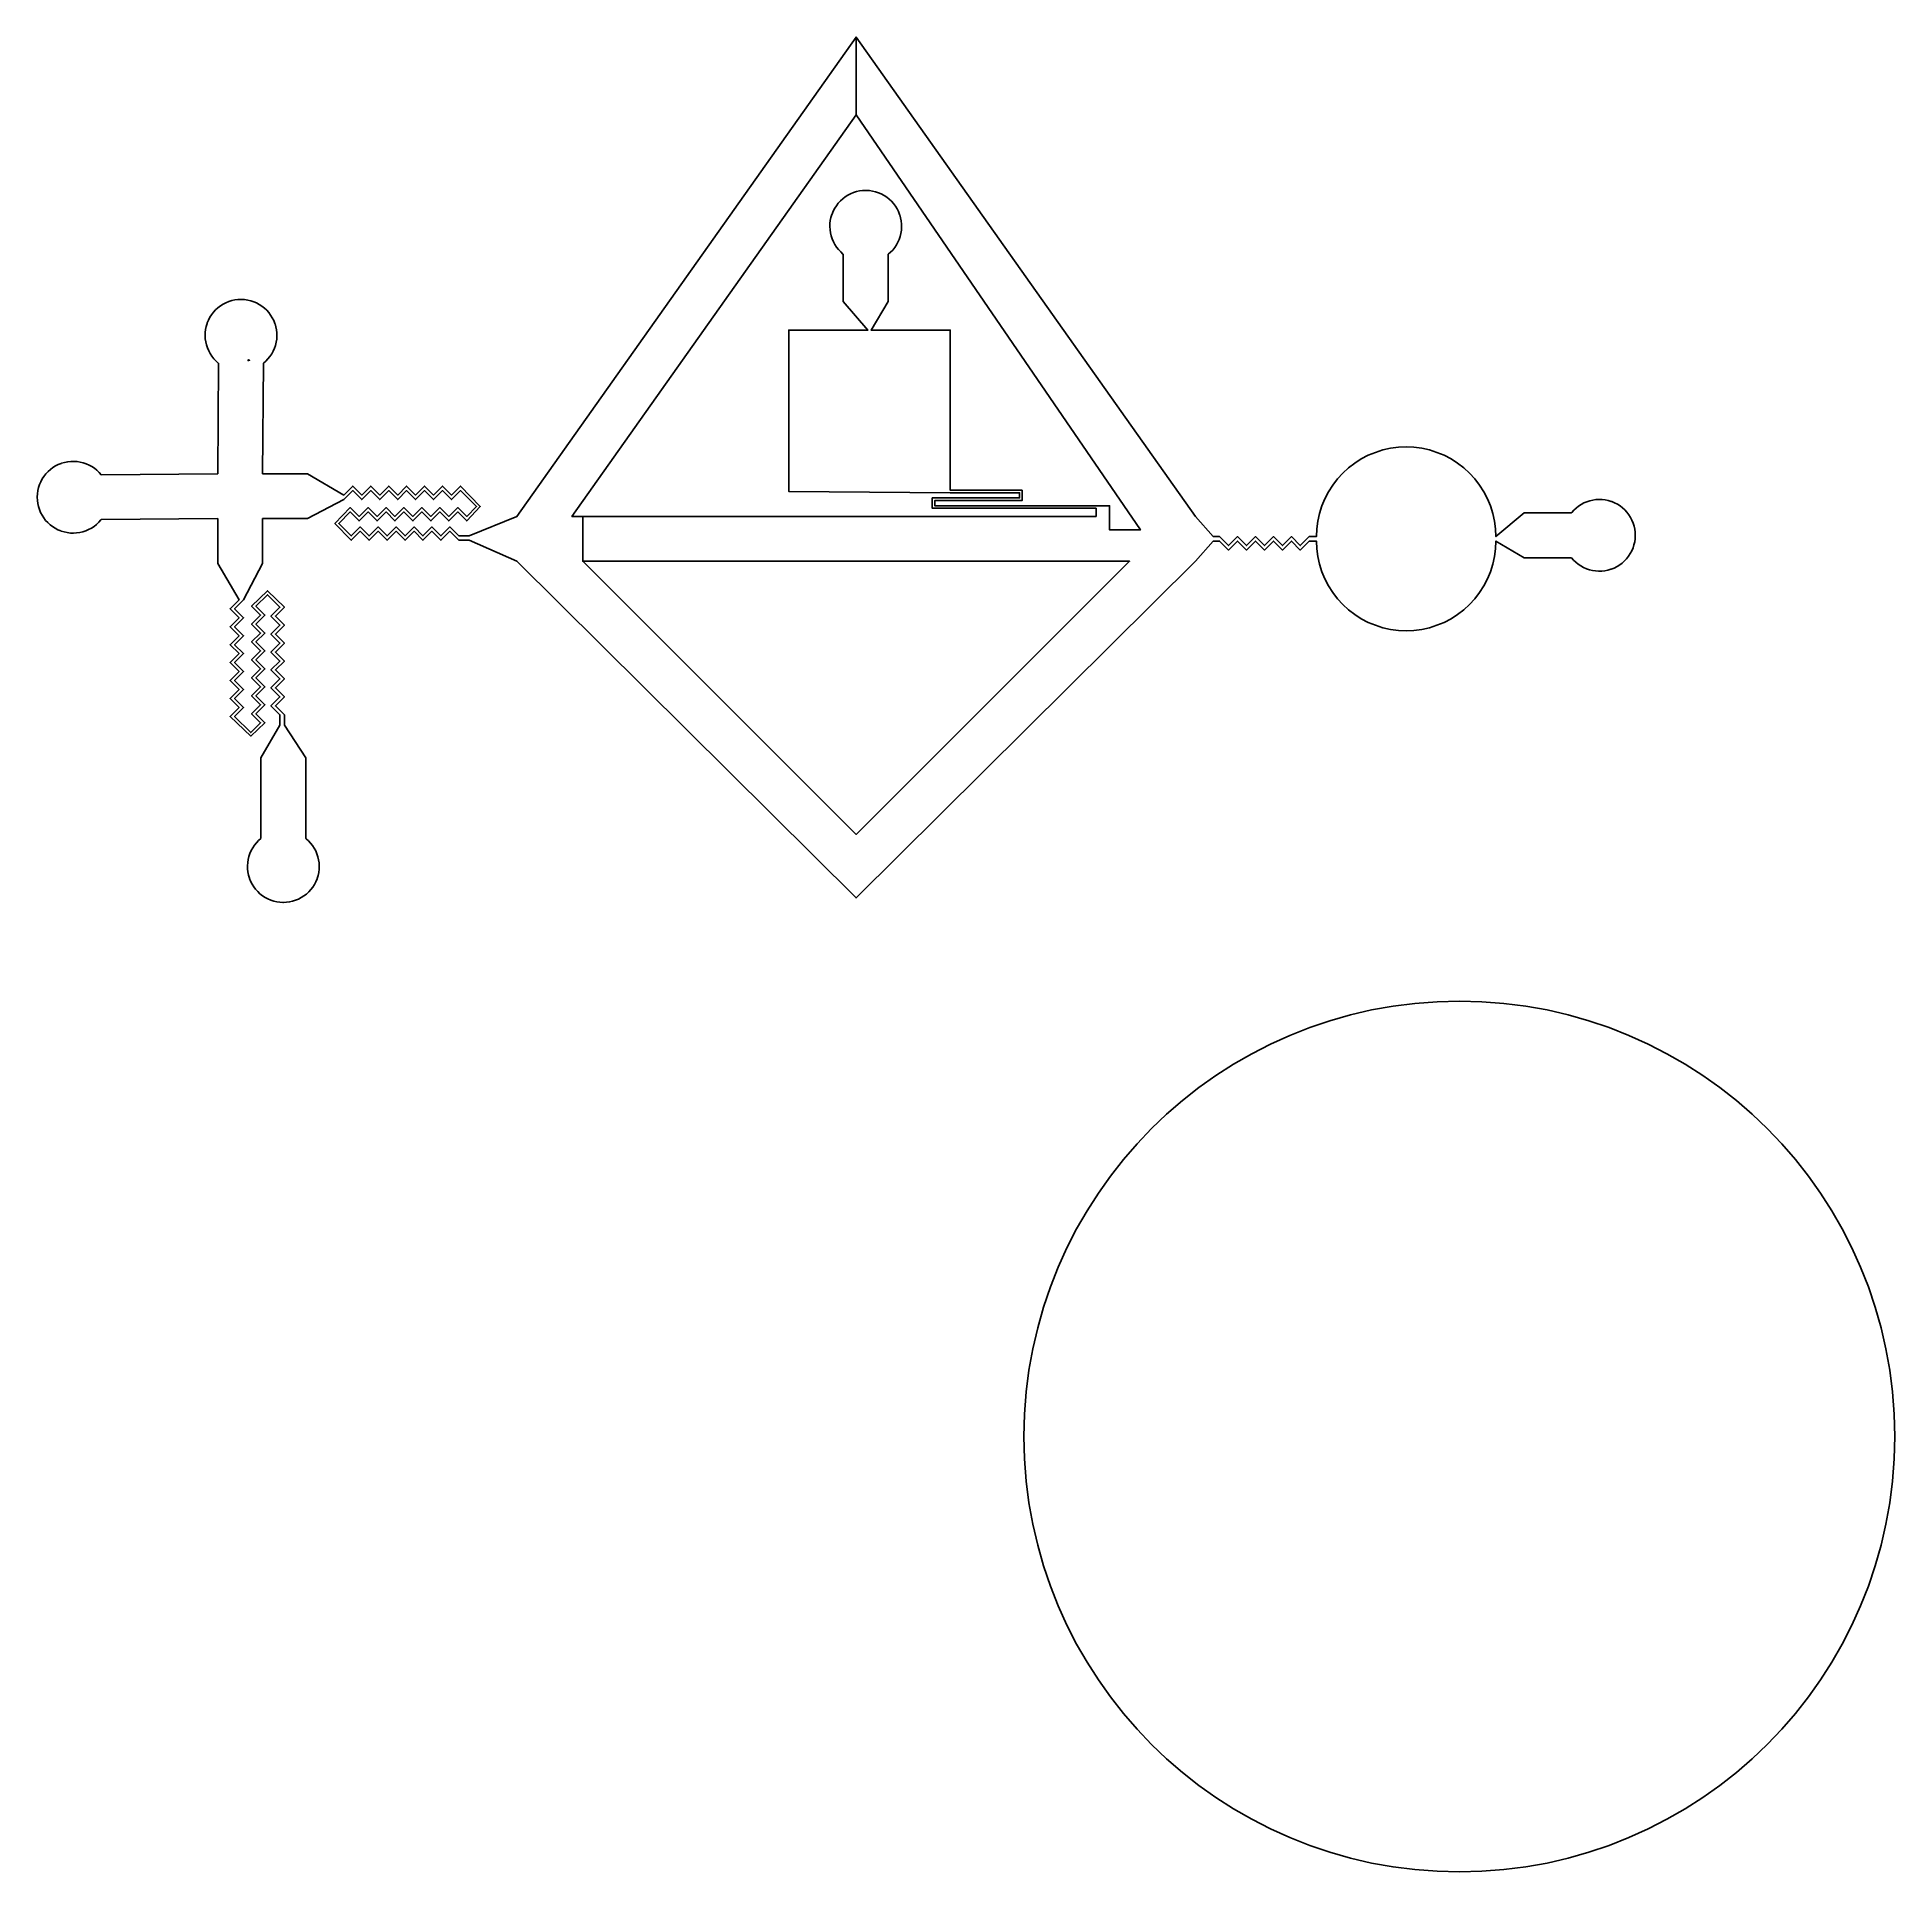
# Model space of a CAD drawing. Extents: x -4710 to 36708, y -33708 to 7206.
import ezdxf

# ---------------------------------------------------------------- set-up
doc = ezdxf.new("R2010")
doc.units = 13
doc.layers.add('1', color=91, linetype='CONTINUOUS')
doc.layers.add('2', color=151, linetype='CONTINUOUS')

msp = doc.modelspace()

# ---------------------------------------------------------------- linework, layer by layer
at = {"layer": '1'}
for points in [[(7.556, 9.97), (13.894, 0.713), (13.205, 0.713), (13.205, 1.253), (9.308, 1.253), (9.308, 1.368), (11.256, 1.368), (11.256, 1.598), (9.653, 1.598), (9.653, 5.169), (7.888, 5.169), (8.269, 5.806), (8.27, 6.858), (8.323, 6.904), (8.371, 6.954), (8.415, 7.009), (8.453, 7.067), (8.487, 7.128), (8.515, 7.192), (8.538, 7.258), (8.554, 7.326), (8.565, 7.395), (8.57, 7.464), (8.568, 7.534), (8.561, 7.603), (8.547, 7.672), (8.528, 7.739), (8.525, 7.747), (8.499, 7.812), (8.468, 7.874), (8.432, 7.933), (8.39, 7.989), (8.343, 8.041), (8.292, 8.089), (8.237, 8.132), (8.179, 8.17), (8.117, 8.204), (8.053, 8.232), (7.987, 8.253), (7.919, 8.269), (7.85, 8.279), (7.78, 8.283), (7.771, 8.283), (7.701, 8.28), (7.632, 8.271), (7.564, 8.256), (7.497, 8.235), (7.433, 8.208), (7.371, 8.176), (7.312, 8.139), (7.257, 8.096), (7.205, 8.049), (7.158, 7.998), (7.116, 7.942), (7.078, 7.884), (7.045, 7.822), (7.018, 7.757), (7.015, 7.748), (6.995, 7.682), (6.98, 7.614), (6.972, 7.545), (6.97, 7.475), (6.974, 7.406), (6.984, 7.337), (7, 7.268), (7.021, 7.201), (7.049, 7.137), (7.082, 7.076), (7.12, 7.017), (7.163, 6.963), (7.211, 6.912), (7.262, 6.865), (7.27, 6.859), (7.269, 5.807), (7.818, 5.169), (6.052, 5.169), (6.052, 1.569), (9.653, 1.54), (11.199, 1.54), (11.199, 1.426), (9.251, 1.426), (9.251, 1.196), (12.905, 1.196), (12.905, 1.013), (1.46, 1.013), (1.46, 0.013), (13.653, 0.013), (7.556, -6.079), (1.46, 0.013), (1.46, 1.013), (1.219, 1.013), (7.556, 9.97), (7.556, 11.701), (-0.006, 1.013), (-1.069, 0.58), (-1.302, 0.58), (-1.502, 0.78), (-1.702, 0.58), (-1.902, 0.78), (-2.102, 0.58), (-2.302, 0.78), (-2.502, 0.58), (-2.702, 0.78), (-2.902, 0.58), (-3.102, 0.78), (-3.302, 0.58), (-3.502, 0.78), (-3.702, 0.58), (-3.98, 0.859), (-3.726, 1.113), (-3.526, 0.913), (-3.326, 1.113), (-3.126, 0.913), (-2.926, 1.113), (-2.726, 0.913), (-2.526, 1.113), (-2.326, 0.913), (-2.126, 1.113), (-1.926, 0.913), (-1.726, 1.113), (-1.526, 0.913), (-1.326, 1.113), (-1.126, 0.913), (-0.826, 1.231), (-1.266, 1.688), (-1.466, 1.488), (-1.666, 1.688), (-1.866, 1.488), (-2.066, 1.688), (-2.266, 1.488), (-2.466, 1.688), (-2.666, 1.488), (-2.866, 1.688), (-3.066, 1.488), (-3.266, 1.688), (-3.466, 1.488), (-3.666, 1.688), (-3.866, 1.488), (-4.679, 1.966), (-5.679, 1.966), (-5.659, 4.428), (-5.606, 4.474), (-5.558, 4.524), (-5.514, 4.579), (-5.475, 4.637), (-5.442, 4.698), (-5.414, 4.762), (-5.391, 4.828), (-5.374, 4.896), (-5.364, 4.965), (-5.359, 5.034), (-5.36, 5.104), (-5.368, 5.173), (-5.381, 5.242), (-5.401, 5.309), (-5.404, 5.318), (-5.43, 5.383), (-5.461, 5.445), (-5.498, 5.504), (-5.54, 5.56), (-5.586, 5.612), (-5.637, 5.66), (-5.692, 5.703), (-5.751, 5.741), (-5.812, 5.774), (-5.876, 5.801), (-5.942, 5.823), (-6.01, 5.839), (-6.079, 5.849), (-6.149, 5.853), (-6.159, 5.853), (-6.229, 5.85), (-6.298, 5.841), (-6.366, 5.826), (-6.433, 5.805), (-6.497, 5.778), (-6.559, 5.746), (-6.618, 5.708), (-6.673, 5.666), (-6.725, 5.619), (-6.772, 5.567), (-6.814, 5.512), (-6.852, 5.453), (-6.884, 5.391), (-6.911, 5.327), (-6.914, 5.318), (-6.934, 5.251), (-6.949, 5.183), (-6.957, 5.113), (-6.959, 5.043), (-6.955, 4.974), (-6.945, 4.905), (-6.929, 4.836), (-6.907, 4.77), (-6.88, 4.706), (-6.847, 4.644), (-6.809, 4.586), (-6.765, 4.531), (-6.718, 4.48), (-6.666, 4.433), (-6.659, 4.428), (-6.679, 1.966), (-9.278, 1.941), (-9.324, 1.994), (-9.374, 2.042), (-9.429, 2.086), (-9.487, 2.125), (-9.548, 2.158), (-9.612, 2.186), (-9.678, 2.209), (-9.746, 2.226), (-9.815, 2.236), (-9.884, 2.241), (-9.954, 2.24), (-10.023, 2.232), (-10.092, 2.219), (-10.159, 2.199), (-10.168, 2.196), (-10.233, 2.17), (-10.295, 2.139), (-10.354, 2.102), (-10.41, 2.06), (-10.462, 2.013), (-10.51, 1.962), (-10.553, 1.907), (-10.591, 1.849), (-10.624, 1.787), (-10.652, 1.723), (-10.673, 1.657), (-10.689, 1.589), (-10.699, 1.52), (-10.703, 1.45), (-10.703, 1.441), (-10.7, 1.371), (-10.691, 1.302), (-10.676, 1.234), (-10.655, 1.167), (-10.628, 1.103), (-10.595, 1.041), (-10.558, 0.982), (-10.515, 0.926), (-10.468, 0.875), (-10.417, 0.828), (-10.361, 0.785), (-10.302, 0.748), (-10.24, 0.715), (-10.176, 0.689), (-10.168, 0.686), (-10.101, 0.666), (-10.033, 0.651), (-9.963, 0.643), (-9.893, 0.641), (-9.824, 0.645), (-9.755, 0.655), (-9.686, 0.671), (-9.62, 0.693), (-9.556, 0.72), (-9.494, 0.753), (-9.436, 0.791), (-9.381, 0.835), (-9.33, 0.882), (-9.283, 0.934), (-9.278, 0.941), (-6.679, 0.966), (-6.679, -0.034), (-6.201, -0.847), (-6.401, -1.047), (-6.201, -1.247), (-6.401, -1.447), (-6.201, -1.647), (-6.401, -1.847), (-6.201, -2.047), (-6.401, -2.247), (-6.201, -2.447), (-6.401, -2.647), (-6.201, -2.847), (-6.401, -3.047), (-6.201, -3.247), (-6.401, -3.447), (-5.943, -3.887), (-5.625, -3.587), (-5.825, -3.387), (-5.625, -3.187), (-5.825, -2.987), (-5.625, -2.787), (-5.825, -2.587), (-5.625, -2.387), (-5.825, -2.187), (-5.625, -1.987), (-5.825, -1.787), (-5.625, -1.587), (-5.825, -1.387), (-5.625, -1.187), (-5.825, -0.987), (-5.571, -0.732), (-5.292, -1.011), (-5.492, -1.211), (-5.292, -1.411), (-5.492, -1.611), (-5.292, -1.811), (-5.492, -2.011), (-5.292, -2.211), (-5.492, -2.411), (-5.292, -2.611), (-5.492, -2.811), (-5.292, -3.011), (-5.492, -3.211), (-5.292, -3.411), (-5.292, -3.644), (-5.715, -4.369), (-5.715, -6.169), (-5.768, -6.215), (-5.816, -6.265), (-5.86, -6.32), (-5.899, -6.378), (-5.932, -6.439), (-5.96, -6.503), (-5.983, -6.569), (-6, -6.637), (-6.01, -6.706), (-6.015, -6.776), (-6.013, -6.846), (-6.006, -6.915), (-5.992, -6.984), (-5.973, -7.051), (-5.97, -7.059), (-5.944, -7.124), (-5.912, -7.186), (-5.876, -7.245), (-5.834, -7.301), (-5.787, -7.353), (-5.736, -7.401), (-5.681, -7.444), (-5.623, -7.482), (-5.561, -7.515), (-5.497, -7.543), (-5.43, -7.564), (-5.362, -7.58), (-5.293, -7.59), (-5.223, -7.594), (-5.215, -7.594), (-5.145, -7.591), (-5.076, -7.582), (-5.008, -7.567), (-4.941, -7.546), (-4.877, -7.519), (-4.815, -7.487), (-4.756, -7.449), (-4.7, -7.407), (-4.649, -7.359), (-4.602, -7.308), (-4.559, -7.253), (-4.522, -7.194), (-4.49, -7.132), (-4.463, -7.067), (-4.46, -7.059), (-4.44, -6.992), (-4.425, -6.924), (-4.417, -6.855), (-4.415, -6.785), (-4.419, -6.715), (-4.429, -6.646), (-4.444, -6.578), (-4.466, -6.512), (-4.494, -6.447), (-4.527, -6.386), (-4.565, -6.327), (-4.608, -6.273), (-4.656, -6.222), (-4.708, -6.175), (-4.715, -6.169), (-4.715, -4.369), (-5.193, -3.644), (-5.193, -3.411), (-5.393, -3.211), (-5.193, -3.011), (-5.393, -2.811), (-5.193, -2.611), (-5.393, -2.411), (-5.193, -2.211), (-5.393, -2.011), (-5.193, -1.811), (-5.393, -1.611), (-5.193, -1.411), (-5.393, -1.211), (-5.193, -1.011), (-5.571, -0.645), (-5.924, -0.987), (-5.724, -1.187), (-5.924, -1.387), (-5.724, -1.587), (-5.924, -1.787), (-5.724, -1.987), (-5.924, -2.187), (-5.724, -2.387), (-5.924, -2.587), (-5.724, -2.787), (-5.924, -2.987), (-5.724, -3.187), (-5.924, -3.387), (-5.724, -3.587), (-5.943, -3.806), (-6.302, -3.447), (-6.102, -3.247), (-6.302, -3.047), (-6.102, -2.847), (-6.302, -2.647), (-6.102, -2.447), (-6.302, -2.247), (-6.102, -2.047), (-6.302, -1.847), (-6.102, -1.647), (-6.302, -1.447), (-6.102, -1.247), (-6.302, -1.047), (-6.102, -0.847), (-5.679, -0.034), (-5.679, 0.966), (-4.679, 0.966), (-3.866, 1.389), (-3.666, 1.589), (-3.466, 1.389), (-3.266, 1.589), (-3.066, 1.389), (-2.866, 1.589), (-2.666, 1.389), (-2.466, 1.589), (-2.266, 1.389), (-2.066, 1.589), (-1.866, 1.389), (-1.666, 1.589), (-1.466, 1.389), (-1.266, 1.589), (-0.906, 1.231), (-1.126, 1.012), (-1.326, 1.212), (-1.526, 1.012), (-1.726, 1.212), (-1.926, 1.012), (-2.126, 1.212), (-2.326, 1.012), (-2.526, 1.212), (-2.726, 1.012), (-2.926, 1.212), (-3.126, 1.012), (-3.326, 1.212), (-3.526, 1.012), (-3.726, 1.212), (-4.067, 0.859), (-3.702, 0.481), (-3.502, 0.681), (-3.302, 0.481), (-3.102, 0.681), (-2.902, 0.481), (-2.702, 0.681), (-2.502, 0.481), (-2.302, 0.681), (-2.102, 0.481), (-1.902, 0.681), (-1.702, 0.481), (-1.502, 0.681), (-1.302, 0.481), (-1.069, 0.481), (-0.006, 0.013), (7.556, -7.493), (15.119, 0.013), (15.519, 0.464), (15.659, 0.464), (15.859, 0.264), (16.059, 0.464), (16.259, 0.264), (16.459, 0.464), (16.659, 0.264), (16.859, 0.464), (17.059, 0.264), (17.259, 0.464), (17.459, 0.264), (17.659, 0.464), (17.819, 0.464), (17.827, 0.29), (17.849, 0.117), (17.887, -0.054), (17.94, -0.22), (18.006, -0.381), (18.087, -0.536), (18.181, -0.683), (18.287, -0.822), (18.405, -0.95), (18.533, -1.068), (18.672, -1.174), (18.819, -1.268), (18.974, -1.349), (19.135, -1.415), (19.301, -1.468), (19.472, -1.506), (19.645, -1.528), (19.819, -1.536), (19.993, -1.528), (20.166, -1.506), (20.337, -1.468), (20.503, -1.415), (20.664, -1.349), (20.819, -1.268), (20.966, -1.174), (21.105, -1.068), (21.233, -0.95), (21.351, -0.822), (21.457, -0.683), (21.551, -0.536), (21.632, -0.381), (21.698, -0.22), (21.751, -0.054), (21.789, 0.117), (21.811, 0.29), (21.819, 0.464), (22.451, 0.092), (23.504, 0.092), (23.55, 0.039), (23.6, -0.009), (23.655, -0.053), (23.713, -0.091), (23.774, -0.125), (23.838, -0.153), (23.904, -0.176), (23.972, -0.192), (24.041, -0.203), (24.11, -0.208), (24.18, -0.206), (24.249, -0.199), (24.318, -0.185), (24.385, -0.166), (24.393, -0.163), (24.458, -0.137), (24.52, -0.105), (24.579, -0.069), (24.635, -0.027), (24.687, 0.02), (24.735, 0.071), (24.778, 0.126), (24.816, 0.184), (24.849, 0.246), (24.877, 0.31), (24.898, 0.376), (24.914, 0.444), (24.924, 0.513), (24.928, 0.583), (24.928, 0.592), (24.925, 0.662), (24.916, 0.731), (24.901, 0.799), (24.88, 0.866), (24.853, 0.93), (24.821, 0.992), (24.784, 1.051), (24.741, 1.106), (24.694, 1.158), (24.643, 1.205), (24.587, 1.247), (24.529, 1.285), (24.467, 1.317), (24.402, 1.344), (24.393, 1.347), (24.326, 1.367), (24.258, 1.382), (24.189, 1.39), (24.119, 1.392), (24.05, 1.388), (23.981, 1.378), (23.913, 1.362), (23.846, 1.341), (23.782, 1.313), (23.721, 1.28), (23.662, 1.242), (23.608, 1.199), (23.557, 1.151), (23.51, 1.1), (23.504, 1.092), (22.451, 1.092), (21.819, 0.563), (21.811, 0.737), (21.789, 0.91), (21.751, 1.081), (21.698, 1.247), (21.632, 1.408), (21.551, 1.563), (21.457, 1.71), (21.351, 1.849), (21.233, 1.977), (21.105, 2.095), (20.966, 2.201), (20.819, 2.295), (20.664, 2.376), (20.503, 2.442), (20.337, 2.495), (20.166, 2.533), (19.993, 2.555), (19.819, 2.563), (19.645, 2.555), (19.472, 2.533), (19.301, 2.495), (19.135, 2.442), (18.974, 2.376), (18.819, 2.295), (18.672, 2.201), (18.533, 2.095), (18.405, 1.977), (18.287, 1.849), (18.181, 1.71), (18.087, 1.563), (18.006, 1.408), (17.94, 1.247), (17.887, 1.081), (17.849, 0.91), (17.827, 0.737), (17.819, 0.563), (17.659, 0.563), (17.459, 0.363), (17.259, 0.563), (17.059, 0.363), (16.859, 0.563), (16.659, 0.363), (16.459, 0.563), (16.259, 0.363), (16.059, 0.563), (15.859, 0.363), (15.659, 0.563), (15.519, 0.563), (15.119, 1.013), (7.556, 11.701), (7.556, 9.97)], [(-10.703, 1.441), (-10.7, 1.371), (-10.691, 1.302), (-10.676, 1.234), (-10.655, 1.167), (-10.628, 1.103), (-10.595, 1.041), (-10.558, 0.982), (-10.515, 0.926), (-10.468, 0.875), (-10.417, 0.828), (-10.361, 0.785), (-10.302, 0.748), (-10.24, 0.715), (-10.176, 0.689), (-10.168, 0.686), (-10.101, 0.666), (-10.033, 0.651), (-9.963, 0.643), (-9.893, 0.641), (-9.824, 0.645), (-9.755, 0.655), (-9.686, 0.671), (-9.62, 0.693), (-9.556, 0.72), (-9.494, 0.753), (-9.436, 0.791), (-9.381, 0.835), (-9.33, 0.882), (-9.283, 0.934), (-9.278, 0.941), (-6.679, 0.966), (-6.679, -0.034), (-6.201, -0.847), (-6.401, -1.047), (-6.201, -1.247), (-6.401, -1.447), (-6.201, -1.647), (-6.401, -1.847), (-6.201, -2.047), (-6.401, -2.247), (-6.201, -2.447), (-6.401, -2.647), (-6.201, -2.847), (-6.401, -3.047), (-6.201, -3.247), (-6.401, -3.447), (-5.943, -3.887), (-5.625, -3.587), (-5.825, -3.387), (-5.625, -3.187), (-5.825, -2.987), (-5.625, -2.787), (-5.825, -2.587), (-5.625, -2.387), (-5.825, -2.187), (-5.625, -1.987), (-5.825, -1.787), (-5.625, -1.587), (-5.825, -1.387), (-5.625, -1.187), (-5.825, -0.987), (-5.571, -0.732), (-5.292, -1.011), (-5.492, -1.211), (-5.292, -1.411), (-5.492, -1.611), (-5.292, -1.811), (-5.492, -2.011), (-5.292, -2.211), (-5.492, -2.411), (-5.292, -2.611), (-5.492, -2.811), (-5.292, -3.011), (-5.492, -3.211), (-5.292, -3.411), (-5.292, -3.644), (-5.715, -4.369), (-5.715, -6.169), (-5.768, -6.215), (-5.816, -6.265), (-5.86, -6.32), (-5.899, -6.378), (-5.932, -6.439), (-5.96, -6.503), (-5.983, -6.569), (-6, -6.637), (-6.01, -6.706), (-6.015, -6.776), (-6.013, -6.846), (-6.006, -6.915), (-5.992, -6.984), (-5.973, -7.051), (-5.97, -7.059), (-5.944, -7.124), (-5.912, -7.186), (-5.876, -7.245), (-5.834, -7.301), (-5.787, -7.353), (-5.736, -7.401), (-5.681, -7.444), (-5.623, -7.482), (-5.561, -7.515), (-5.497, -7.543), (-5.43, -7.564), (-5.362, -7.58), (-5.293, -7.59), (-5.223, -7.594), (-5.215, -7.594), (-5.145, -7.591), (-5.076, -7.582), (-5.008, -7.567), (-4.941, -7.546), (-4.877, -7.519), (-4.815, -7.487), (-4.756, -7.449), (-4.7, -7.407), (-4.649, -7.359), (-4.602, -7.308), (-4.559, -7.253), (-4.522, -7.194), (-4.49, -7.132), (-4.463, -7.067), (-4.46, -7.059), (-4.44, -6.992), (-4.425, -6.924), (-4.417, -6.855), (-4.415, -6.785), (-4.419, -6.715), (-4.429, -6.646), (-4.444, -6.578), (-4.466, -6.512), (-4.494, -6.447), (-4.527, -6.386), (-4.565, -6.327), (-4.608, -6.273), (-4.656, -6.222), (-4.708, -6.175), (-4.715, -6.169), (-4.715, -4.369), (-5.193, -3.644), (-5.193, -3.411), (-5.393, -3.211), (-5.193, -3.011), (-5.393, -2.811), (-5.193, -2.611), (-5.393, -2.411), (-5.193, -2.211), (-5.393, -2.011), (-5.193, -1.811), (-5.393, -1.611), (-5.193, -1.411), (-5.393, -1.211), (-5.193, -1.011), (-5.571, -0.645), (-5.924, -0.987), (-5.724, -1.187), (-5.924, -1.387), (-5.724, -1.587), (-5.924, -1.787), (-5.724, -1.987), (-5.924, -2.187), (-5.724, -2.387), (-5.924, -2.587), (-5.724, -2.787), (-5.924, -2.987), (-5.724, -3.187), (-5.924, -3.387), (-5.724, -3.587), (-5.943, -3.806), (-6.302, -3.447), (-6.102, -3.247), (-6.302, -3.047), (-6.102, -2.847), (-6.302, -2.647), (-6.102, -2.447), (-6.302, -2.247), (-6.102, -2.047), (-6.302, -1.847), (-6.102, -1.647), (-6.302, -1.447), (-6.102, -1.247), (-6.302, -1.047), (-6.102, -0.847), (-5.679, -0.034), (-5.679, 0.966), (-4.679, 0.966), (-3.866, 1.389), (-3.666, 1.589), (-3.466, 1.389), (-3.266, 1.589), (-3.066, 1.389), (-2.866, 1.589), (-2.666, 1.389), (-2.466, 1.589), (-2.266, 1.389), (-2.066, 1.589), (-1.866, 1.389), (-1.666, 1.589), (-1.466, 1.389), (-1.266, 1.589), (-0.906, 1.231), (-1.126, 1.012), (-1.326, 1.212), (-1.526, 1.012), (-1.726, 1.212), (-1.926, 1.012), (-2.126, 1.212), (-2.326, 1.012), (-2.526, 1.212), (-2.726, 1.012), (-2.926, 1.212), (-3.126, 1.012), (-3.326, 1.212), (-3.526, 1.012), (-3.726, 1.212), (-4.067, 0.859), (-3.702, 0.481), (-3.502, 0.681), (-3.302, 0.481), (-3.102, 0.681), (-2.902, 0.481), (-2.702, 0.681), (-2.502, 0.481), (-2.302, 0.681), (-2.102, 0.481), (-1.902, 0.681), (-1.702, 0.481), (-1.502, 0.681), (-1.302, 0.481), (-1.069, 0.481), (-0.006, 0.013), (7.556, -7.493), (15.119, 0.013), (15.519, 0.464), (15.659, 0.464), (15.859, 0.264), (16.059, 0.464), (16.259, 0.264), (16.459, 0.464), (16.659, 0.264), (16.859, 0.464), (17.059, 0.264), (17.259, 0.464), (17.459, 0.264), (17.659, 0.464), (17.819, 0.464), (17.827, 0.29), (17.849, 0.117), (17.887, -0.054), (17.94, -0.22), (18.006, -0.381), (18.087, -0.536), (18.181, -0.683), (18.287, -0.822), (18.405, -0.95), (18.533, -1.068), (18.672, -1.174), (18.819, -1.268), (18.974, -1.349), (19.135, -1.415), (19.301, -1.468), (19.472, -1.506), (19.645, -1.528), (19.819, -1.536), (19.993, -1.528), (20.166, -1.506), (20.337, -1.468), (20.503, -1.415), (20.664, -1.349), (20.819, -1.268), (20.966, -1.174), (21.105, -1.068), (21.233, -0.95), (21.351, -0.822), (21.457, -0.683), (21.551, -0.536), (21.632, -0.381), (21.698, -0.22), (21.751, -0.054), (21.789, 0.117), (21.811, 0.29), (21.819, 0.464), (22.451, 0.092), (23.504, 0.092), (23.55, 0.039), (23.6, -0.009), (23.655, -0.053), (23.713, -0.091), (23.774, -0.125), (23.838, -0.153), (23.904, -0.176), (23.972, -0.192), (24.041, -0.203), (24.11, -0.208), (24.18, -0.206), (24.249, -0.199), (24.318, -0.185), (24.385, -0.166), (24.393, -0.163), (24.458, -0.137), (24.52, -0.105), (24.579, -0.069), (24.635, -0.027), (24.687, 0.02), (24.735, 0.071), (24.778, 0.126), (24.816, 0.184), (24.849, 0.246), (24.877, 0.31), (24.898, 0.376), (24.914, 0.444), (24.924, 0.513), (24.928, 0.583), (24.928, 0.592), (24.925, 0.662), (24.916, 0.731), (24.901, 0.799), (24.88, 0.866), (24.853, 0.93), (24.821, 0.992), (24.784, 1.051), (24.741, 1.106), (24.694, 1.158), (24.643, 1.205), (24.587, 1.247), (24.529, 1.285), (24.467, 1.317), (24.402, 1.344), (24.393, 1.347), (24.326, 1.367), (24.258, 1.382), (24.189, 1.39), (24.119, 1.392), (24.05, 1.388), (23.981, 1.378), (23.913, 1.362), (23.846, 1.341), (23.782, 1.313), (23.721, 1.28), (23.662, 1.242), (23.608, 1.199), (23.557, 1.151), (23.51, 1.1), (23.504, 1.092), (22.451, 1.092), (21.819, 0.563), (21.811, 0.737), (21.789, 0.91), (21.751, 1.081), (21.698, 1.247), (21.632, 1.408), (21.551, 1.563), (21.457, 1.71), (21.351, 1.849), (21.233, 1.977), (21.105, 2.095), (20.966, 2.201), (20.819, 2.295), (20.664, 2.376), (20.503, 2.442), (20.337, 2.495), (20.166, 2.533), (19.993, 2.555), (19.819, 2.563), (19.645, 2.555), (19.472, 2.533), (19.301, 2.495), (19.135, 2.442), (18.974, 2.376), (18.819, 2.295), (18.672, 2.201), (18.533, 2.095), (18.405, 1.977), (18.287, 1.849), (18.181, 1.71), (18.087, 1.563), (18.006, 1.408), (17.94, 1.247), (17.887, 1.081), (17.849, 0.91), (17.827, 0.737), (17.819, 0.563), (17.659, 0.563), (17.459, 0.363), (17.259, 0.563), (17.059, 0.363), (16.859, 0.563), (16.659, 0.363), (16.459, 0.563), (16.259, 0.363), (16.059, 0.563), (15.859, 0.363), (15.659, 0.563), (15.519, 0.563), (15.119, 1.013), (7.556, 11.701), (-0.006, 1.013), (-1.069, 0.58), (-1.302, 0.58), (-1.502, 0.78), (-1.702, 0.58), (-1.902, 0.78), (-2.102, 0.58), (-2.302, 0.78), (-2.502, 0.58), (-2.702, 0.78), (-2.902, 0.58), (-3.102, 0.78), (-3.302, 0.58), (-3.502, 0.78), (-3.702, 0.58), (-3.98, 0.859), (-3.726, 1.113), (-3.526, 0.913), (-3.326, 1.113), (-3.126, 0.913), (-2.926, 1.113), (-2.726, 0.913), (-2.526, 1.113), (-2.326, 0.913), (-2.126, 1.113), (-1.926, 0.913), (-1.726, 1.113), (-1.526, 0.913), (-1.326, 1.113), (-1.126, 0.913), (-0.826, 1.231), (-1.266, 1.688), (-1.466, 1.488), (-1.666, 1.688), (-1.866, 1.488), (-2.066, 1.688), (-2.266, 1.488), (-2.466, 1.688), (-2.666, 1.488), (-2.866, 1.688), (-3.066, 1.488), (-3.266, 1.688), (-3.466, 1.488), (-3.666, 1.688), (-3.866, 1.488), (-4.679, 1.966), (-5.679, 1.966), (-5.659, 4.428), (-5.606, 4.474), (-5.558, 4.524), (-5.514, 4.579), (-5.475, 4.637), (-5.442, 4.698), (-5.414, 4.762), (-5.391, 4.828), (-5.374, 4.896), (-5.364, 4.965), (-5.359, 5.034), (-5.36, 5.104), (-5.368, 5.173), (-5.381, 5.242), (-5.401, 5.309), (-5.404, 5.318), (-5.43, 5.383), (-5.461, 5.445), (-5.498, 5.504), (-5.54, 5.56), (-5.586, 5.612), (-5.637, 5.66), (-5.692, 5.703), (-5.751, 5.741), (-5.812, 5.774), (-5.876, 5.801), (-5.942, 5.823), (-6.01, 5.839), (-6.079, 5.849), (-6.149, 5.853), (-6.159, 5.853), (-6.229, 5.85), (-6.298, 5.841), (-6.366, 5.826), (-6.433, 5.805), (-6.497, 5.778), (-6.559, 5.746), (-6.618, 5.708), (-6.673, 5.666), (-6.725, 5.619), (-6.772, 5.567), (-6.814, 5.512), (-6.852, 5.453), (-6.884, 5.391), (-6.911, 5.327), (-6.914, 5.318), (-6.934, 5.251), (-6.949, 5.183), (-6.957, 5.113), (-6.959, 5.043), (-6.955, 4.974), (-6.945, 4.905), (-6.929, 4.836), (-6.907, 4.77), (-6.88, 4.706), (-6.847, 4.644), (-6.809, 4.586), (-6.765, 4.531), (-6.718, 4.48), (-6.666, 4.433), (-6.659, 4.428), (-6.679, 1.966), (-9.278, 1.941), (-9.324, 1.994), (-9.374, 2.042), (-9.429, 2.086), (-9.487, 2.125), (-9.548, 2.158), (-9.612, 2.186), (-9.678, 2.209), (-9.746, 2.226), (-9.815, 2.236), (-9.884, 2.241), (-9.954, 2.24), (-10.023, 2.232), (-10.092, 2.219), (-10.159, 2.199), (-10.168, 2.196), (-10.233, 2.17), (-10.295, 2.139), (-10.354, 2.102), (-10.41, 2.06), (-10.462, 2.013), (-10.51, 1.962), (-10.553, 1.907), (-10.591, 1.849), (-10.624, 1.787), (-10.652, 1.723), (-10.673, 1.657), (-10.689, 1.589), (-10.699, 1.52), (-10.703, 1.45), (-10.703, 1.441)]]:
    msp.add_lwpolyline(points, close=True, dxfattribs=at)
at = {"layer": '2'}
msp.add_lwpolyline([(13550, 5474.5), (19888, -3782.5), (19199, -3782.5), (19199, -3242.5), (15302, -3242.5), (15302, -3127.5), (17250, -3127.5), (17250, -2897.5), (15647, -2897.5), (15647, 673.5), (13882, 673.5), (14263, 1310.5), (14264, 2362.5), (14317, 2408.5), (14365, 2458.5), (14409, 2513.5), (14447, 2571.5), (14481, 2632.5), (14509, 2696.5), (14532, 2762.5), (14548, 2830.5), (14559, 2899.5), (14564, 2968.5), (14562, 3038.5), (14555, 3107.5), (14541, 3176.5), (14522, 3243.5), (14519, 3251.5), (14493, 3316.5), (14462, 3378.5), (14426, 3437.5), (14384, 3493.5), (14337, 3545.5), (14286, 3593.5), (14231, 3636.5), (14173, 3674.5), (14111, 3708.5), (14047, 3736.5), (13981, 3757.5), (13913, 3773.5), (13844, 3783.5), (13774, 3787.5), (13765, 3787.5), (13695, 3784.5), (13626, 3775.5), (13558, 3760.5), (13491, 3739.5), (13427, 3712.5), (13365, 3680.5), (13306, 3643.5), (13251, 3600.5), (13199, 3553.5), (13152, 3502.5), (13110, 3446.5), (13072, 3388.5), (13039, 3326.5), (13012, 3261.5), (13009, 3252.5), (12989, 3186.5), (12974, 3118.5), (12966, 3049.5), (12964, 2979.5), (12968, 2910.5), (12978, 2841.5), (12994, 2772.5), (13015, 2705.5), (13043, 2641.5), (13076, 2580.5), (13114, 2521.5), (13157, 2467.5), (13205, 2416.5), (13256, 2369.5), (13264, 2363.5), (13263, 1311.5), (13812, 673.5), (12046, 673.5), (12046, -2926.5), (15647, -2955.5), (17193, -2955.5), (17193, -3069.5), (15245, -3069.5), (15245, -3299.5), (18899, -3299.5), (18899, -3482.5), (7454, -3482.5), (7454, -4482.5), (19647, -4482.5), (13550, -10574.5), (7454, -4482.5), (7454, -3482.5), (7213, -3482.5), (13550, 5474.5), (13550, 7205.5), (5988, -3482.5), (4925, -3915.5), (4692, -3915.5), (4492, -3715.5), (4292, -3915.5), (4092, -3715.5), (3892, -3915.5), (3692, -3715.5), (3492, -3915.5), (3292, -3715.5), (3092, -3915.5), (2892, -3715.5), (2692, -3915.5), (2492, -3715.5), (2292, -3915.5), (2014, -3636.5), (2268, -3382.5), (2468, -3582.5), (2668, -3382.5), (2868, -3582.5), (3068, -3382.5), (3268, -3582.5), (3468, -3382.5), (3668, -3582.5), (3868, -3382.5), (4068, -3582.5), (4268, -3382.5), (4468, -3582.5), (4668, -3382.5), (4868, -3582.5), (5168, -3264.5), (4728, -2807.5), (4528, -3007.5), (4328, -2807.5), (4128, -3007.5), (3928, -2807.5), (3728, -3007.5), (3528, -2807.5), (3328, -3007.5), (3128, -2807.5), (2928, -3007.5), (2728, -2807.5), (2528, -3007.5), (2328, -2807.5), (2128, -3007.5), (1315, -2529.5), (315, -2529.5), (335, -67.5), (388, -21.5), (436, 28.5), (480, 83.5), (519, 141.5), (552, 202.5), (580, 266.5), (603, 332.5), (620, 400.5), (630, 469.5), (635, 538.5), (634, 608.5), (626, 677.5), (613, 746.5), (593, 813.5), (590, 822.5), (564, 887.5), (533, 949.5), (496, 1008.5), (454, 1064.5), (408, 1116.5), (357, 1164.5), (302, 1207.5), (243, 1245.5), (182, 1278.5), (118, 1305.5), (52, 1327.5), (-16, 1343.5), (-85, 1353.5), (-155, 1357.5), (-165, 1357.5), (-235, 1354.5), (-304, 1345.5), (-372, 1330.5), (-439, 1309.5), (-503, 1282.5), (-565, 1250.5), (-624, 1212.5), (-679, 1170.5), (-731, 1123.5), (-778, 1071.5), (-820, 1016.5), (-858, 957.5), (-890, 895.5), (-917, 831.5), (-920, 822.5), (-940, 755.5), (-955, 687.5), (-963, 617.5), (-965, 547.5), (-961, 478.5), (-951, 409.5), (-935, 340.5), (-913, 274.5), (-886, 210.5), (-853, 148.5), (-815, 90.5), (-771, 35.5), (-724, -15.5), (-672, -62.5), (-665, -67.5), (-685, -2529.5), (-3284, -2554.5), (-3330, -2501.5), (-3380, -2453.5), (-3435, -2409.5), (-3493, -2370.5), (-3554, -2337.5), (-3618, -2309.5), (-3684, -2286.5), (-3752, -2269.5), (-3821, -2259.5), (-3890, -2254.5), (-3960, -2255.5), (-4029, -2263.5), (-4098, -2276.5), (-4165, -2296.5), (-4174, -2299.5), (-4239, -2325.5), (-4301, -2356.5), (-4360, -2393.5), (-4416, -2435.5), (-4468, -2482.5), (-4516, -2533.5), (-4559, -2588.5), (-4597, -2646.5), (-4630, -2708.5), (-4658, -2772.5), (-4679, -2838.5), (-4695, -2906.5), (-4705, -2975.5), (-4709, -3045.5), (-4709, -3054.5), (-4706, -3124.5), (-4697, -3193.5), (-4682, -3261.5), (-4661, -3328.5), (-4634, -3392.5), (-4601, -3454.5), (-4564, -3513.5), (-4521, -3569.5), (-4474, -3620.5), (-4423, -3667.5), (-4367, -3710.5), (-4308, -3747.5), (-4246, -3780.5), (-4182, -3806.5), (-4174, -3809.5), (-4107, -3829.5), (-4039, -3844.5), (-3969, -3852.5), (-3899, -3854.5), (-3830, -3850.5), (-3761, -3840.5), (-3692, -3824.5), (-3626, -3802.5), (-3562, -3775.5), (-3500, -3742.5), (-3442, -3704.5), (-3387, -3660.5), (-3336, -3613.5), (-3289, -3561.5), (-3284, -3554.5), (-685, -3529.5), (-685, -4529.5), (-207, -5342.5), (-407, -5542.5), (-207, -5742.5), (-407, -5942.5), (-207, -6142.5), (-407, -6342.5), (-207, -6542.5), (-407, -6742.5), (-207, -6942.5), (-407, -7142.5), (-207, -7342.5), (-407, -7542.5), (-207, -7742.5), (-407, -7942.5), (51, -8382.5), (369, -8082.5), (169, -7882.5), (369, -7682.5), (169, -7482.5), (369, -7282.5), (169, -7082.5), (369, -6882.5), (169, -6682.5), (369, -6482.5), (169, -6282.5), (369, -6082.5), (169, -5882.5), (369, -5682.5), (169, -5482.5), (423, -5227.5), (702, -5506.5), (502, -5706.5), (702, -5906.5), (502, -6106.5), (702, -6306.5), (502, -6506.5), (702, -6706.5), (502, -6906.5), (702, -7106.5), (502, -7306.5), (702, -7506.5), (502, -7706.5), (702, -7906.5), (702, -8139.5), (279, -8864.5), (279, -10664.5), (226, -10710.5), (178, -10760.5), (134, -10815.5), (95, -10873.5), (62, -10934.5), (34, -10998.5), (11, -11064.5), (-6, -11132.5), (-16, -11201.5), (-21, -11271.5), (-19, -11341.5), (-12, -11410.5), (2, -11479.5), (21, -11546.5), (24, -11554.5), (50, -11619.5), (82, -11681.5), (118, -11740.5), (160, -11796.5), (207, -11848.5), (258, -11896.5), (313, -11939.5), (371, -11977.5), (433, -12010.5), (497, -12038.5), (564, -12059.5), (632, -12075.5), (701, -12085.5), (771, -12089.5), (779, -12089.5), (849, -12086.5), (918, -12077.5), (986, -12062.5), (1053, -12041.5), (1117, -12014.5), (1179, -11982.5), (1238, -11944.5), (1294, -11902.5), (1345, -11854.5), (1392, -11803.5), (1435, -11748.5), (1472, -11689.5), (1504, -11627.5), (1531, -11562.5), (1534, -11554.5), (1554, -11487.5), (1569, -11419.5), (1577, -11350.5), (1579, -11280.5), (1575, -11210.5), (1565, -11141.5), (1550, -11073.5), (1528, -11007.5), (1500, -10942.5), (1467, -10881.5), (1429, -10822.5), (1386, -10768.5), (1338, -10717.5), (1286, -10670.5), (1279, -10664.5), (1279, -8864.5), (801, -8139.5), (801, -7906.5), (601, -7706.5), (801, -7506.5), (601, -7306.5), (801, -7106.5), (601, -6906.5), (801, -6706.5), (601, -6506.5), (801, -6306.5), (601, -6106.5), (801, -5906.5), (601, -5706.5), (801, -5506.5), (423, -5140.5), (70, -5482.5), (270, -5682.5), (70, -5882.5), (270, -6082.5), (70, -6282.5), (270, -6482.5), (70, -6682.5), (270, -6882.5), (70, -7082.5), (270, -7282.5), (70, -7482.5), (270, -7682.5), (70, -7882.5), (270, -8082.5), (51, -8301.5), (-308, -7942.5), (-108, -7742.5), (-308, -7542.5), (-108, -7342.5), (-308, -7142.5), (-108, -6942.5), (-308, -6742.5), (-108, -6542.5), (-308, -6342.5), (-108, -6142.5), (-308, -5942.5), (-108, -5742.5), (-308, -5542.5), (-108, -5342.5), (315, -4529.5), (315, -3529.5), (1315, -3529.5), (2128, -3106.5), (2328, -2906.5), (2528, -3106.5), (2728, -2906.5), (2928, -3106.5), (3128, -2906.5), (3328, -3106.5), (3528, -2906.5), (3728, -3106.5), (3928, -2906.5), (4128, -3106.5), (4328, -2906.5), (4528, -3106.5), (4728, -2906.5), (5088, -3264.5), (4868, -3483.5), (4668, -3283.5), (4468, -3483.5), (4268, -3283.5), (4068, -3483.5), (3868, -3283.5), (3668, -3483.5), (3468, -3283.5), (3268, -3483.5), (3068, -3283.5), (2868, -3483.5), (2668, -3283.5), (2468, -3483.5), (2268, -3283.5), (1927, -3636.5), (2292, -4014.5), (2492, -3814.5), (2692, -4014.5), (2892, -3814.5), (3092, -4014.5), (3292, -3814.5), (3492, -4014.5), (3692, -3814.5), (3892, -4014.5), (4092, -3814.5), (4292, -4014.5), (4492, -3814.5), (4692, -4014.5), (4925, -4014.5), (5988, -4482.5), (13550, -11988.5), (21113, -4482.5), (21513, -4031.5), (21653, -4031.5), (21853, -4231.5), (22053, -4031.5), (22253, -4231.5), (22453, -4031.5), (22653, -4231.5), (22853, -4031.5), (23053, -4231.5), (23253, -4031.5), (23453, -4231.5), (23653, -4031.5), (23813, -4031.5), (23821, -4205.5), (23843, -4378.5), (23881, -4549.5), (23934, -4715.5), (24000, -4876.5), (24081, -5031.5), (24175, -5178.5), (24281, -5317.5), (24399, -5445.5), (24527, -5563.5), (24666, -5669.5), (24813, -5763.5), (24968, -5844.5), (25129, -5910.5), (25295, -5963.5), (25466, -6001.5), (25639, -6023.5), (25813, -6031.5), (25987, -6023.5), (26160, -6001.5), (26331, -5963.5), (26497, -5910.5), (26658, -5844.5), (26813, -5763.5), (26960, -5669.5), (27099, -5563.5), (27227, -5445.5), (27345, -5317.5), (27451, -5178.5), (27545, -5031.5), (27626, -4876.5), (27692, -4715.5), (27745, -4549.5), (27783, -4378.5), (27805, -4205.5), (27813, -4031.5), (28445, -4403.5), (29498, -4403.5), (29544, -4456.5), (29594, -4504.5), (29649, -4548.5), (29707, -4586.5), (29768, -4620.5), (29832, -4648.5), (29898, -4671.5), (29966, -4687.5), (30035, -4698.5), (30104, -4703.5), (30174, -4701.5), (30243, -4694.5), (30312, -4680.5), (30379, -4661.5), (30387, -4658.5), (30452, -4632.5), (30514, -4600.5), (30573, -4564.5), (30629, -4522.5), (30681, -4475.5), (30729, -4424.5), (30772, -4369.5), (30810, -4311.5), (30843, -4249.5), (30871, -4185.5), (30892, -4119.5), (30908, -4051.5), (30918, -3982.5), (30922, -3912.5), (30922, -3903.5), (30919, -3833.5), (30910, -3764.5), (30895, -3696.5), (30874, -3629.5), (30847, -3565.5), (30815, -3503.5), (30778, -3444.5), (30735, -3389.5), (30688, -3337.5), (30637, -3290.5), (30581, -3248.5), (30523, -3210.5), (30461, -3178.5), (30396, -3151.5), (30387, -3148.5), (30320, -3128.5), (30252, -3113.5), (30183, -3105.5), (30113, -3103.5), (30044, -3107.5), (29975, -3117.5), (29907, -3133.5), (29840, -3154.5), (29776, -3182.5), (29715, -3215.5), (29656, -3253.5), (29602, -3296.5), (29551, -3344.5), (29504, -3395.5), (29498, -3403.5), (28445, -3403.5), (27813, -3932.5), (27805, -3758.5), (27783, -3585.5), (27745, -3414.5), (27692, -3248.5), (27626, -3087.5), (27545, -2932.5), (27451, -2785.5), (27345, -2646.5), (27227, -2518.5), (27099, -2400.5), (26960, -2294.5), (26813, -2200.5), (26658, -2119.5), (26497, -2053.5), (26331, -2000.5), (26160, -1962.5), (25987, -1940.5), (25813, -1932.5), (25639, -1940.5), (25466, -1962.5), (25295, -2000.5), (25129, -2053.5), (24968, -2119.5), (24813, -2200.5), (24666, -2294.5), (24527, -2400.5), (24399, -2518.5), (24281, -2646.5), (24175, -2785.5), (24081, -2932.5), (24000, -3087.5), (23934, -3248.5), (23881, -3414.5), (23843, -3585.5), (23821, -3758.5), (23813, -3932.5), (23653, -3932.5), (23453, -4132.5), (23253, -3932.5), (23053, -4132.5), (22853, -3932.5), (22653, -4132.5), (22453, -3932.5), (22253, -4132.5), (22053, -3932.5), (21853, -4132.5), (21653, -3932.5), (21513, -3932.5), (21113, -3482.5), (13550, 7205.5), (13550, 5474.5)], close=True, dxfattribs=at)
msp.add_circle((27000, -24000), 9708.243, dxfattribs=at)

doc.saveas('drawing.dxf')
